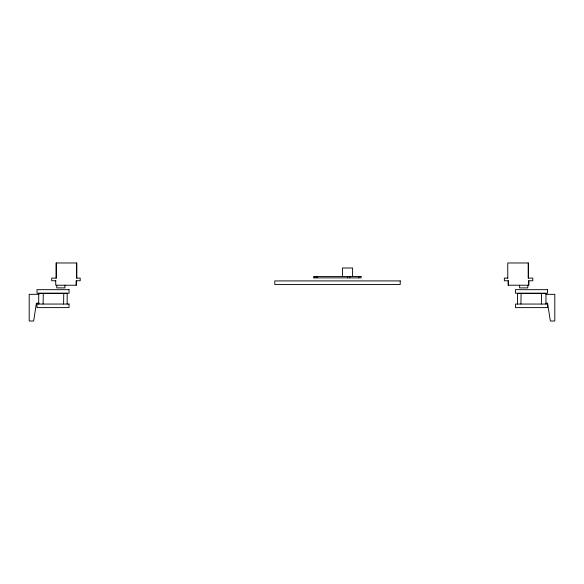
<?xml version="1.0" encoding="UTF-8"?>
<svg xmlns="http://www.w3.org/2000/svg" width="584" height="584" viewBox="0 0 584 584"><rect width="100%" height="100%" fill="white"/><g stroke="black" fill="none" stroke-linecap="round" stroke-linejoin="round"><path stroke-width="0.88" d="M43.121 304.03L43.296 293.351M63.583 304.03L63.758 293.351M520.921 304.03L521.096 293.358M541.383 304.03L541.558 293.358M507.941 278.108L504.35 278.108L504.35 280.78L508.357 280.78L508.357 285.226M55.896 280.773L51.72 280.773L51.72 278.108L56.32 278.108L56.32 262.983M38.989 294.329L29.2 294.329L29.2 321.017L33.646 321.017L36.405 303.22L39.055 303.22M545.901 294.329L554.8 294.329L554.8 321.017L550.354 321.017L547.595 303.227L545.828 303.227M545.974 304.03L545.974 293.358L517.504 293.358L517.504 304.03M528.819 280.78L528.819 285.226L508.182 285.226L508.182 280.78M528.644 285.226L528.644 280.78L532.82 280.78L532.82 278.108L528.221 278.108L528.221 262.983M528.403 278.108L528.403 262.983L507.759 262.983L507.759 278.108M527.797 285.226L527.797 287.89L519.621 287.89L519.621 285.226M358.817 276.466L358.817 277.867M352.597 276.466L352.597 267.99L342.428 267.99L342.428 276.466M349.772 276.466L349.772 277.867M347.517 276.466L347.517 277.867M317.01 276.466L317.01 277.867M314.754 276.466L314.754 277.867M76.781 278.108L76.781 262.983L56.144 262.983L56.144 278.108M76.606 262.983L76.606 278.108L80.191 278.108L80.191 280.773L76.183 280.773L76.183 285.226M76.358 280.773L76.358 285.226L55.721 285.226L55.721 280.773M67.167 304.03L67.167 293.351L38.705 293.351L38.705 304.03M64.919 285.226L64.919 287.89L56.75 287.89L56.75 285.226M361.073 276.466L313.623 276.466L313.623 277.867L361.073 277.867L361.073 276.466M400.215 280.911L274.779 280.911L274.779 284.474L400.215 284.474L400.215 280.911M69.058 289.671L37.033 289.671L37.033 293.226L69.058 293.226L69.058 289.671M547.507 289.671L515.482 289.671L515.482 293.234L547.507 293.234L547.507 289.671M69.029 304.052L37.004 304.052L37.004 307.607L69.029 307.607L69.029 304.052M547.536 304.052L515.511 304.052L515.511 307.615L547.536 307.615L547.536 304.052"/></g></svg>
